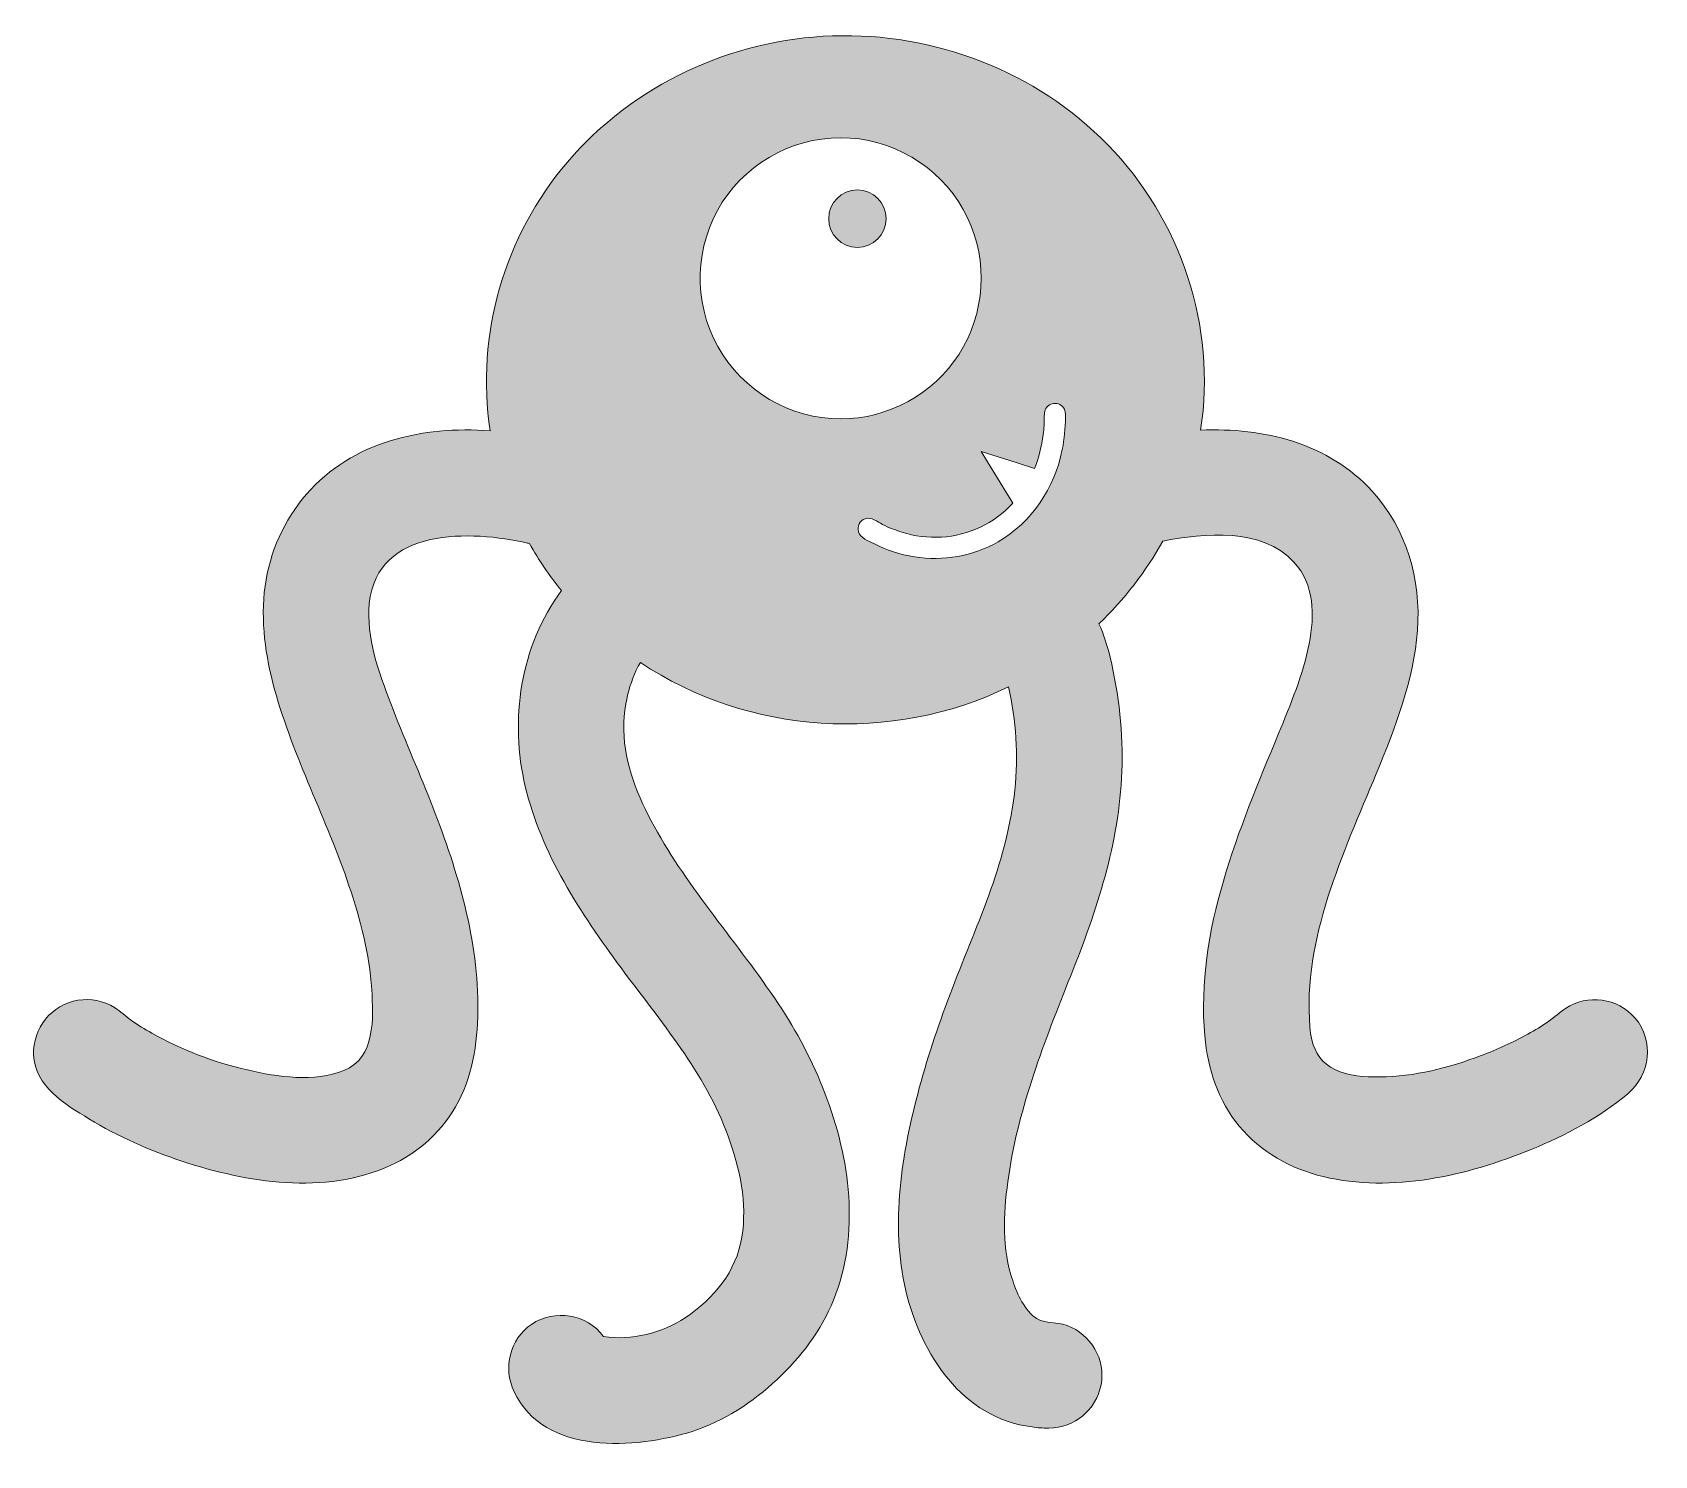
# Model space of a CAD drawing. Header units: inches. Extents: x 0 to 102, y -1 to 89.
import ezdxf

# ---------------------------------------------------------------- set-up
doc = ezdxf.new("R2010")
doc.units = ezdxf.units.IN
doc.header["$MEASUREMENT"] = 0
doc.layers.add('Layer 1', color=7, linetype='Continuous')

msp = doc.modelspace()

# ---------------------------------------------------------------- hatches: boundary and pattern name
at = {"layer": 'Layer 1'}
h = msp.add_hatch(color=40, dxfattribs=at)
h.dxf.hatch_style = 2
edge = h.paths.add_edge_path()
edge.add_spline(control_points=[(96.43, 27.39), (96.06, 27.13), (95.73, 26.82), (95.35, 26.56), (94.94, 26.28), (94.51, 26.01), (94.06, 25.77), (93.12, 25.25), (92.13, 24.8), (91.12, 24.42), (89.09, 23.65), (86.91, 23.09), (84.73, 23.07), (83.79, 23.06), (82.78, 23.14), (81.91, 23.54), (81.12, 23.91), (80.66, 24.57), (80.46, 25.41), (80.4, 25.68), (80.36, 25.94), (80.34, 26.21), (79.87, 31.79), (82.45, 37.13), (84.51, 42.15), (85.7, 45.05), (86.88, 48.03), (87.11, 51.18), (87.34, 54.39), (86.43, 57.54), (84.26, 59.94), (81.53, 62.96), (77.41, 63.96), (73.46, 63.78), (74.47, 70.33), (72.22, 77.02), (67.61, 81.75), (63.1, 86.36), (56.72, 88.82), (50.29, 88.6), (43.92, 88.38), (37.75, 85.52), (33.6, 80.66), (29.63, 76.01), (27.81, 69.8), (28.74, 63.74), (24.51, 64.06), (20.05, 63.07), (17.17, 59.75), (15.76, 58.12), (14.86, 56.11), (14.57, 53.97), (14.27, 51.79), (14.59, 49.57), (15.17, 47.46), (16.34, 43.21), (18.45, 39.28), (19.85, 35.11), (20.57, 33), (21.13, 30.81), (21.28, 28.58), (21.39, 26.78), (21.52, 24.28), (19.53, 23.48), (17.67, 22.72), (15.36, 23.07), (13.47, 23.51), (11.37, 23.99), (9.31, 24.77), (7.43, 25.83), (6.99, 26.08), (6.57, 26.34), (6.16, 26.63), (5.79, 26.88), (5.47, 27.2), (5.09, 27.44), (4.41, 27.86), (3.58, 28.03), (2.79, 27.9), (1.14, 27.64), (-0.08, 26.13), (0, 24.46), (0.1, 22.48), (1.96, 21.36), (3.48, 20.44), (5.32, 19.32), (7.3, 18.45), (9.33, 17.77), (13.43, 16.42), (18.34, 15.63), (22.41, 17.48), (24.26, 18.31), (25.8, 19.72), (26.74, 21.53), (27.73, 23.42), (27.97, 25.54), (27.96, 27.64), (27.93, 32.08), (26.59, 36.35), (24.98, 40.43), (24.16, 42.49), (23.27, 44.51), (22.48, 46.58), (21.72, 48.54), (20.92, 50.74), (21.13, 52.88), (21.62, 57.73), (27.57, 57.47), (31.08, 56.68), (31.12, 56.67), (31.16, 56.66), (31.21, 56.65), (31.8, 55.6), (32.47, 54.61), (33.23, 53.68), (30.62, 50.24), (29.96, 45.48), (30.95, 41.35), (31.96, 37.11), (34.43, 33.39), (36.98, 29.93), (39.47, 26.56), (42.27, 23.34), (43.72, 19.35), (44.45, 17.34), (44.93, 15.12), (44.58, 12.99), (44.23, 10.83), (42.81, 9.11), (41.02, 7.92), (39.55, 6.95), (37.64, 6.46), (35.88, 6.73), (34.83, 8.15), (32.79, 8.49), (31.34, 7.5), (29.96, 6.56), (29.54, 4.75), (30.24, 3.26), (32.14, -0.76), (37.91, -0.35), (41.45, 0.76), (43.43, 1.38), (45.28, 2.63), (46.8, 4.03), (48.31, 5.43), (49.57, 7.11), (50.35, 9.03), (52.04, 13.21), (51.39, 17.94), (49.81, 22.05), (49.05, 24.04), (48.05, 25.92), (46.87, 27.69), (45.6, 29.6), (44.19, 31.39), (42.82, 33.23), (41.47, 35.03), (40.14, 36.87), (39.06, 38.85), (38.04, 40.7), (37.18, 42.76), (37.15, 44.9), (37.13, 46.34), (37.47, 47.91), (38.19, 49.16), (45, 44.61), (54.02, 44.04), (61.37, 47.63), (61.84, 45.5), (61.99, 43.31), (61.76, 41.13), (61.53, 39), (60.97, 36.92), (60.26, 34.9), (59.52, 32.8), (58.63, 30.75), (57.84, 28.67), (57.05, 26.61), (56.33, 24.52), (55.75, 22.38), (54.65, 18.3), (53.91, 13.8), (54.9, 9.62), (55.85, 5.62), (58.46, 1.6), (62.85, 1.04), (63.19, 0.99), (63.53, 0.97), (63.88, 0.97), (63.88, 0.97), (63.91, 0.97), (63.91, 0.97), (65.5, 0.97), (66.91, 2.14), (67.19, 3.7), (67.48, 5.28), (66.57, 6.87), (65.06, 7.42), (64.31, 7.7), (63.5, 7.47), (62.88, 8.06), (62.18, 8.72), (61.79, 9.7), (61.52, 10.61), (60.91, 12.65), (61.07, 14.79), (61.38, 16.87), (62.02, 21.22), (63.64, 25.33), (65.26, 29.39), (66.92, 33.54), (68.34, 37.78), (68.5, 42.29), (68.59, 44.71), (68.33, 47.13), (67.76, 49.49), (67.59, 50.22), (67.36, 50.92), (67.06, 51.6), (68.65, 53.12), (70.01, 54.87), (71.08, 56.8), (73.68, 57.31), (77.34, 57.66), (79.33, 55.48), (80.62, 54.05), (80.65, 52.14), (80.29, 50.34), (79.9, 48.38), (79.12, 46.52), (78.36, 44.68), (75.87, 38.61), (73.14, 32.36), (73.72, 25.65), (73.89, 23.59), (74.57, 21.57), (75.89, 19.97), (77.24, 18.34), (79.14, 17.29), (81.18, 16.8), (85.5, 15.76), (90.24, 16.86), (94.27, 18.51), (96.43, 19.4), (98.56, 20.51), (100.35, 22.02), (101.77, 23.21), (102.03, 25.35), (100.8, 26.79), (99.72, 28.04), (97.81, 28.31), (96.43, 27.39)], knot_values=[0, 0, 0, 0, 1, 1, 1, 2, 2, 2, 3, 3, 3, 4, 4, 4, 5, 5, 5, 6, 6, 6, 7, 7, 7, 8, 8, 8, 9, 9, 9, 10, 10, 10, 11, 11, 11, 12, 12, 12, 13, 13, 13, 14, 14, 14, 15, 15, 15, 16, 16, 16, 17, 17, 17, 18, 18, 18, 19, 19, 19, 20, 20, 20, 21, 21, 21, 22, 22, 22, 23, 23, 23, 24, 24, 24, 25, 25, 25, 26, 26, 26, 27, 27, 27, 28, 28, 28, 29, 29, 29, 30, 30, 30, 31, 31, 31, 32, 32, 32, 33, 33, 33, 34, 34, 34, 35, 35, 35, 36, 36, 36, 37, 37, 37, 38, 38, 38, 39, 39, 39, 40, 40, 40, 41, 41, 41, 42, 42, 42, 43, 43, 43, 44, 44, 44, 45, 45, 45, 46, 46, 46, 47, 47, 47, 48, 48, 48, 49, 49, 49, 50, 50, 50, 51, 51, 51, 52, 52, 52, 53, 53, 53, 54, 54, 54, 55, 55, 55, 56, 56, 56, 57, 57, 57, 58, 58, 58, 59, 59, 59, 60, 60, 60, 61, 61, 61, 62, 62, 62, 63, 63, 63, 64, 64, 64, 65, 65, 65, 66, 66, 66, 67, 67, 67, 68, 68, 68, 69, 69, 69, 70, 70, 70, 71, 71, 71, 72, 72, 72, 73, 73, 73, 74, 74, 74, 75, 75, 75, 76, 76, 76, 77, 77, 77, 78, 78, 78, 79, 79, 79, 80, 80, 80, 81, 81, 81, 82, 82, 82, 83, 83, 83, 84, 84, 84, 84], degree=3, periodic=1)
edge = h.paths.add_edge_path()
edge.add_spline(control_points=[(43.07, 69.04), (41.49, 71.86), (41.61, 75.41), (43.35, 78.13), (45.08, 80.81), (48.2, 82.38), (51.39, 82.17), (54.56, 81.96), (57.43, 80.01), (58.79, 77.15), (60.1, 74.41), (59.89, 71.11), (58.25, 68.56), (56.63, 66.05), (53.79, 64.49), (50.8, 64.49), (47.62, 64.49), (44.62, 66.26), (43.07, 69.04)], knot_values=[0, 0, 0, 0, 1, 1, 1, 2, 2, 2, 3, 3, 3, 4, 4, 4, 5, 5, 5, 6, 6, 6, 6], degree=3, periodic=1)
edge = h.paths.add_edge_path()
edge.add_spline(control_points=[(55.45, 55.81), (54.56, 55.95), (53.69, 56.24), (52.88, 56.64), (52.55, 56.81), (52.04, 56.99), (51.92, 57.38), (51.81, 57.72), (52, 58.1), (52.34, 58.21), (52.74, 58.34), (53.1, 58.02), (53.43, 57.85), (53.83, 57.65), (54.24, 57.49), (54.66, 57.36), (55.46, 57.11), (56.31, 57), (57.15, 57.05), (58.86, 57.15), (60.47, 57.92), (61.63, 59.18), (61.63, 59.18), (60.84, 60.48), (60.84, 60.48), (60.84, 60.48), (59.65, 62.44), (59.65, 62.44), (59.65, 62.44), (61.84, 61.74), (61.84, 61.74), (61.84, 61.74), (63, 61.36), (63, 61.36), (63.28, 62.05), (63.46, 62.77), (63.55, 63.5), (63.6, 63.89), (63.62, 64.27), (63.62, 64.66), (63.62, 64.95), (63.68, 65.21), (63.94, 65.37), (64.17, 65.51), (64.47, 65.5), (64.69, 65.34), (64.94, 65.15), (64.95, 64.88), (64.95, 64.59), (64.95, 63.91), (64.88, 63.23), (64.75, 62.56), (64.26, 60.16), (62.85, 57.99), (60.71, 56.76), (59.13, 55.85), (57.26, 55.52), (55.45, 55.81)], knot_values=[0, 0, 0, 0, 1, 1, 1, 2, 2, 2, 3, 3, 3, 4, 4, 4, 5, 5, 5, 6, 6, 6, 7, 7, 7, 8, 8, 8, 9, 9, 9, 10, 10, 10, 11, 11, 11, 12, 12, 12, 13, 13, 13, 14, 14, 14, 15, 15, 15, 16, 16, 16, 17, 17, 17, 18, 18, 18, 19, 19, 19, 19], degree=3, periodic=1)
h = msp.add_hatch(color=40, dxfattribs=at)
h.dxf.hatch_style = 2
edge = h.paths.add_edge_path()
edge.add_spline(control_points=[(53.66, 77.09), (53.66, 76.1), (52.85, 75.29), (51.85, 75.29), (50.85, 75.29), (50.05, 76.1), (50.05, 77.09), (50.05, 78.09), (50.85, 78.9), (51.85, 78.9), (52.85, 78.9), (53.66, 78.09), (53.66, 77.09)], knot_values=[0, 0, 0, 0, 1, 1, 1, 2, 2, 2, 3, 3, 3, 4, 4, 4, 4], degree=3, periodic=1)

# ---------------------------------------------------------------- linework, layer by layer
at = {"layer": 'Layer 1', "lineweight": 0}
for points, knots in [([(96.43, 27.39), (96.06, 27.13), (95.73, 26.82), (95.35, 26.56), (94.94, 26.28), (94.51, 26.01), (94.06, 25.77), (93.12, 25.25), (92.13, 24.8), (91.12, 24.42), (89.09, 23.65), (86.91, 23.09), (84.73, 23.07), (83.79, 23.06), (82.78, 23.14), (81.91, 23.54), (81.12, 23.91), (80.66, 24.57), (80.46, 25.41), (80.4, 25.68), (80.36, 25.94), (80.34, 26.21), (79.87, 31.79), (82.45, 37.13), (84.51, 42.15), (85.7, 45.05), (86.88, 48.03), (87.11, 51.18), (87.34, 54.39), (86.43, 57.54), (84.26, 59.94), (81.53, 62.96), (77.41, 63.96), (73.46, 63.78), (74.47, 70.33), (72.22, 77.02), (67.61, 81.75), (63.1, 86.36), (56.72, 88.82), (50.29, 88.6), (43.92, 88.38), (37.75, 85.52), (33.6, 80.66), (29.63, 76.01), (27.81, 69.8), (28.74, 63.74), (24.51, 64.06), (20.05, 63.07), (17.17, 59.75), (15.76, 58.12), (14.86, 56.11), (14.57, 53.97), (14.27, 51.79), (14.59, 49.57), (15.17, 47.46), (16.34, 43.21), (18.45, 39.28), (19.85, 35.11), (20.57, 33), (21.13, 30.81), (21.28, 28.58), (21.39, 26.78), (21.52, 24.28), (19.53, 23.48), (17.67, 22.72), (15.36, 23.07), (13.47, 23.51), (11.37, 23.99), (9.31, 24.77), (7.43, 25.83), (6.99, 26.08), (6.57, 26.34), (6.16, 26.63), (5.79, 26.88), (5.47, 27.2), (5.09, 27.44), (4.41, 27.86), (3.58, 28.03), (2.79, 27.9), (1.14, 27.64), (-0.08, 26.13), (0, 24.46), (0.1, 22.48), (1.96, 21.36), (3.48, 20.44), (5.32, 19.32), (7.3, 18.45), (9.33, 17.77), (13.43, 16.42), (18.34, 15.63), (22.41, 17.48), (24.26, 18.31), (25.8, 19.72), (26.74, 21.53), (27.73, 23.42), (27.97, 25.54), (27.96, 27.64), (27.93, 32.08), (26.59, 36.35), (24.98, 40.43), (24.16, 42.49), (23.27, 44.51), (22.48, 46.58), (21.72, 48.54), (20.92, 50.74), (21.13, 52.88), (21.62, 57.73), (27.57, 57.47), (31.08, 56.68), (31.12, 56.67), (31.16, 56.66), (31.21, 56.65), (31.8, 55.6), (32.47, 54.61), (33.23, 53.68), (30.62, 50.24), (29.96, 45.48), (30.95, 41.35), (31.96, 37.11), (34.43, 33.39), (36.98, 29.93), (39.47, 26.56), (42.27, 23.34), (43.72, 19.35), (44.45, 17.34), (44.93, 15.12), (44.58, 12.99), (44.23, 10.83), (42.81, 9.11), (41.02, 7.92), (39.55, 6.95), (37.64, 6.46), (35.88, 6.73), (34.83, 8.15), (32.79, 8.49), (31.34, 7.5), (29.96, 6.56), (29.54, 4.75), (30.24, 3.26), (32.14, -0.76), (37.91, -0.35), (41.45, 0.76), (43.43, 1.38), (45.28, 2.63), (46.8, 4.03), (48.31, 5.43), (49.57, 7.11), (50.35, 9.03), (52.04, 13.21), (51.39, 17.94), (49.81, 22.05), (49.05, 24.04), (48.05, 25.92), (46.87, 27.69), (45.6, 29.6), (44.19, 31.39), (42.82, 33.23), (41.47, 35.03), (40.14, 36.87), (39.06, 38.85), (38.04, 40.7), (37.18, 42.76), (37.15, 44.9), (37.13, 46.34), (37.47, 47.91), (38.19, 49.16), (45, 44.61), (54.02, 44.04), (61.37, 47.63), (61.84, 45.5), (61.99, 43.31), (61.76, 41.13), (61.53, 39), (60.97, 36.92), (60.26, 34.9), (59.52, 32.8), (58.63, 30.75), (57.84, 28.67), (57.05, 26.61), (56.33, 24.52), (55.75, 22.38), (54.65, 18.3), (53.91, 13.8), (54.9, 9.62), (55.85, 5.62), (58.46, 1.6), (62.85, 1.04), (63.19, 0.99), (63.53, 0.97), (63.88, 0.97), (63.88, 0.97), (63.91, 0.97), (63.91, 0.97), (65.5, 0.97), (66.91, 2.14), (67.19, 3.7), (67.48, 5.28), (66.57, 6.87), (65.06, 7.42), (64.31, 7.7), (63.5, 7.47), (62.88, 8.06), (62.18, 8.72), (61.79, 9.7), (61.52, 10.61), (60.91, 12.65), (61.07, 14.79), (61.38, 16.87), (62.02, 21.22), (63.64, 25.33), (65.26, 29.39), (66.92, 33.54), (68.34, 37.78), (68.5, 42.29), (68.59, 44.71), (68.33, 47.13), (67.76, 49.49), (67.59, 50.22), (67.36, 50.92), (67.06, 51.6), (68.65, 53.12), (70.01, 54.87), (71.08, 56.8), (73.68, 57.31), (77.34, 57.66), (79.33, 55.48), (80.62, 54.05), (80.65, 52.14), (80.29, 50.34), (79.9, 48.38), (79.12, 46.52), (78.36, 44.68), (75.87, 38.61), (73.14, 32.36), (73.72, 25.65), (73.89, 23.59), (74.57, 21.57), (75.89, 19.97), (77.24, 18.34), (79.14, 17.29), (81.18, 16.8), (85.5, 15.76), (90.24, 16.86), (94.27, 18.51), (96.43, 19.4), (98.56, 20.51), (100.35, 22.02), (101.77, 23.21), (102.03, 25.35), (100.8, 26.79), (99.72, 28.04), (97.81, 28.31), (96.43, 27.39)], [0, 0, 0, 0, 1, 1, 1, 2, 2, 2, 3, 3, 3, 4, 4, 4, 5, 5, 5, 6, 6, 6, 7, 7, 7, 8, 8, 8, 9, 9, 9, 10, 10, 10, 11, 11, 11, 12, 12, 12, 13, 13, 13, 14, 14, 14, 15, 15, 15, 16, 16, 16, 17, 17, 17, 18, 18, 18, 19, 19, 19, 20, 20, 20, 21, 21, 21, 22, 22, 22, 23, 23, 23, 24, 24, 24, 25, 25, 25, 26, 26, 26, 27, 27, 27, 28, 28, 28, 29, 29, 29, 30, 30, 30, 31, 31, 31, 32, 32, 32, 33, 33, 33, 34, 34, 34, 35, 35, 35, 36, 36, 36, 37, 37, 37, 38, 38, 38, 39, 39, 39, 40, 40, 40, 41, 41, 41, 42, 42, 42, 43, 43, 43, 44, 44, 44, 45, 45, 45, 46, 46, 46, 47, 47, 47, 48, 48, 48, 49, 49, 49, 50, 50, 50, 51, 51, 51, 52, 52, 52, 53, 53, 53, 54, 54, 54, 55, 55, 55, 56, 56, 56, 57, 57, 57, 58, 58, 58, 59, 59, 59, 60, 60, 60, 61, 61, 61, 62, 62, 62, 63, 63, 63, 64, 64, 64, 65, 65, 65, 66, 66, 66, 67, 67, 67, 68, 68, 68, 69, 69, 69, 70, 70, 70, 71, 71, 71, 72, 72, 72, 73, 73, 73, 74, 74, 74, 75, 75, 75, 76, 76, 76, 77, 77, 77, 78, 78, 78, 79, 79, 79, 80, 80, 80, 81, 81, 81, 82, 82, 82, 83, 83, 83, 84, 84, 84, 84]), ([(43.07, 69.04), (41.49, 71.86), (41.61, 75.41), (43.35, 78.13), (45.08, 80.81), (48.2, 82.38), (51.39, 82.17), (54.56, 81.96), (57.43, 80.01), (58.79, 77.15), (60.1, 74.41), (59.89, 71.11), (58.25, 68.56), (56.63, 66.05), (53.79, 64.49), (50.8, 64.49), (47.62, 64.49), (44.62, 66.26), (43.07, 69.04)], [0, 0, 0, 0, 1, 1, 1, 2, 2, 2, 3, 3, 3, 4, 4, 4, 5, 5, 5, 6, 6, 6, 6]), ([(53.66, 77.09), (53.66, 76.1), (52.85, 75.29), (51.85, 75.29), (50.85, 75.29), (50.05, 76.1), (50.05, 77.09), (50.05, 78.09), (50.85, 78.9), (51.85, 78.9), (52.85, 78.9), (53.66, 78.09), (53.66, 77.09)], [0, 0, 0, 0, 1, 1, 1, 2, 2, 2, 3, 3, 3, 4, 4, 4, 4]), ([(55.45, 55.81), (54.56, 55.95), (53.69, 56.24), (52.88, 56.64), (52.55, 56.81), (52.04, 56.99), (51.92, 57.38), (51.81, 57.72), (52, 58.1), (52.34, 58.21), (52.74, 58.34), (53.1, 58.02), (53.43, 57.85), (53.83, 57.65), (54.24, 57.49), (54.66, 57.36), (55.46, 57.11), (56.31, 57), (57.15, 57.05), (58.86, 57.15), (60.47, 57.92), (61.63, 59.18), (61.63, 59.18), (60.84, 60.48), (60.84, 60.48), (60.84, 60.48), (59.65, 62.44), (59.65, 62.44), (59.65, 62.44), (61.84, 61.74), (61.84, 61.74), (61.84, 61.74), (63, 61.36), (63, 61.36), (63.28, 62.05), (63.46, 62.77), (63.55, 63.5), (63.6, 63.89), (63.62, 64.27), (63.62, 64.66), (63.62, 64.95), (63.68, 65.21), (63.94, 65.37), (64.17, 65.51), (64.47, 65.5), (64.69, 65.34), (64.94, 65.15), (64.95, 64.88), (64.95, 64.59), (64.95, 63.91), (64.88, 63.23), (64.75, 62.56), (64.26, 60.16), (62.85, 57.99), (60.71, 56.76), (59.13, 55.85), (57.26, 55.52), (55.45, 55.81)], [0, 0, 0, 0, 1, 1, 1, 2, 2, 2, 3, 3, 3, 4, 4, 4, 5, 5, 5, 6, 6, 6, 7, 7, 7, 8, 8, 8, 9, 9, 9, 10, 10, 10, 11, 11, 11, 12, 12, 12, 13, 13, 13, 14, 14, 14, 15, 15, 15, 16, 16, 16, 17, 17, 17, 18, 18, 18, 19, 19, 19, 19])]:
    msp.add_open_spline(points, degree=3, knots=knots, dxfattribs=at)

doc.saveas('drawing.dxf')
